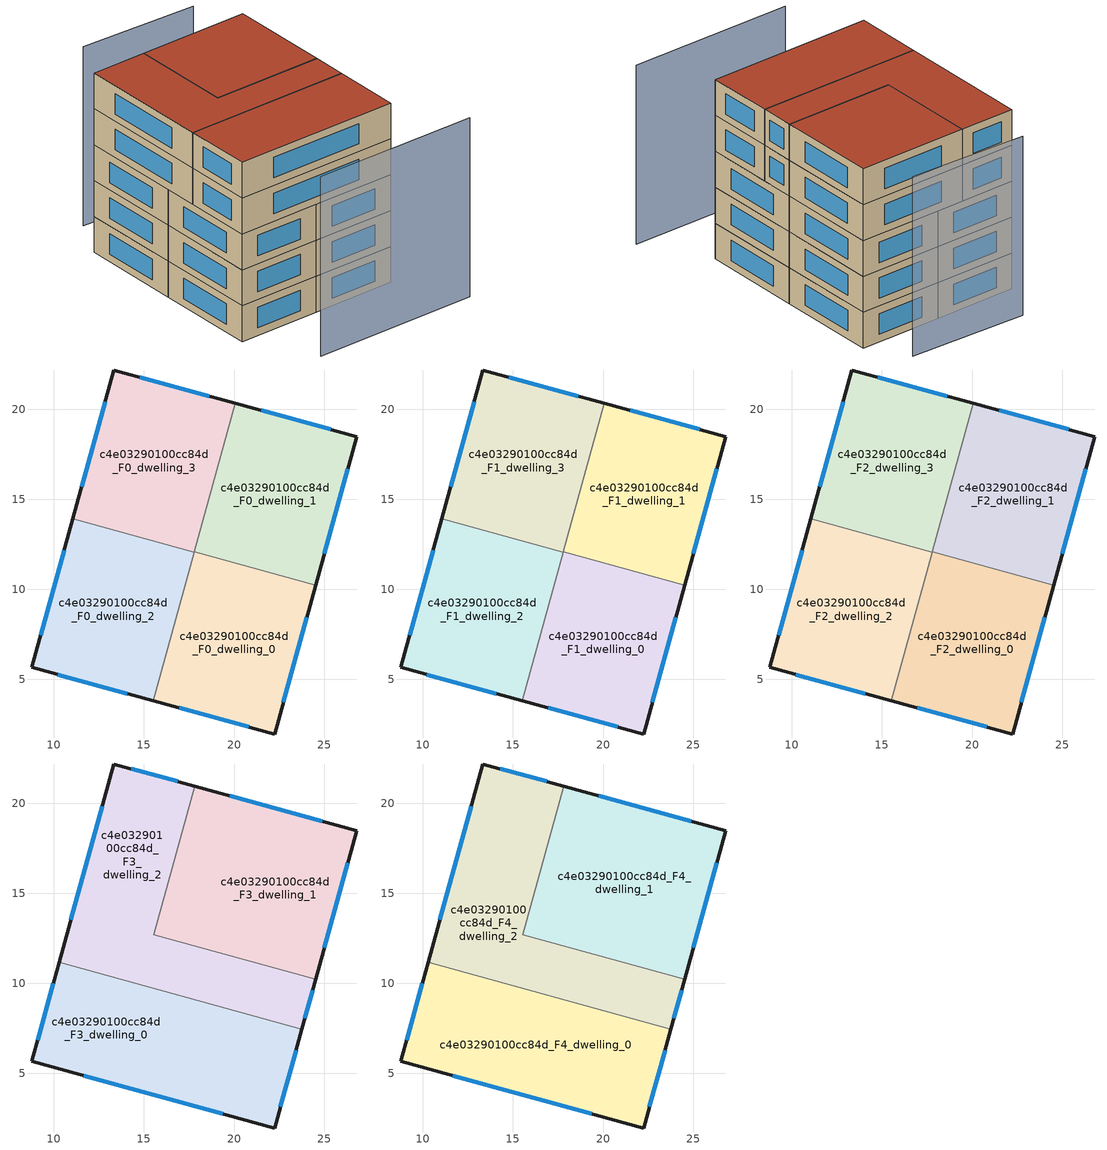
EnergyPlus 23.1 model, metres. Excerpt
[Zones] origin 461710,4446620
c4e03290100cc84d_F0_dwelling_0
 floor ground (EU_floor_Construction): 24.53,10.22 22.25,1.97 15.51,3.82 17.79,12.08 z0
 wall outside (EU_wall_Construction): 15.51,3.82 22.25,1.97 24.53,10.22 z0:3
 wall to c4e03290100cc84d_F0_dwelling_1 (EU_wall_Construction): 24.53,10.22 17.79,12.08 z0:3
 wall to c4e03290100cc84d_F0_dwelling_2 (EU_wall_Construction): 17.79,12.07 15.51,3.82 z0:3
 wall to c4e03290100cc84d_F0_dwelling_3 (EU_wall_Construction): 17.8,12.08 17.79,12.07 z0:3
 window (EU_Window_Construction): 22.74,3.74 24.04,8.45 / 16.96,3.43 20.81,2.37 z0.64:2.36
c4e03290100cc84d_F0_dwelling_1
 floor ground (EU_floor_Construction): 26.81,18.48 24.53,10.22 17.79,12.08 20.07,20.33 z0
 wall outside (EU_wall_Construction): 24.53,10.22 26.81,18.48 20.07,20.33 z0:3
 wall to c4e03290100cc84d_F0_dwelling_3 (EU_wall_Construction): 20.07,20.33 17.79,12.08 z0:3
 window (EU_Window_Construction): 25.37,18.88 21.52,19.93 / 25.02,11.99 26.32,16.71 z0.64:2.36
c4e03290100cc84d_F0_dwelling_2
 floor ground (EU_floor_Construction): 17.79,12.07 15.51,3.82 8.77,5.67 11.06,13.93 z0
 wall outside (EU_wall_Construction): 11.06,13.93 8.77,5.67 15.51,3.82 z0:3
 wall to c4e03290100cc84d_F0_dwelling_3 (EU_wall_Construction): 17.79,12.07 11.06,13.93 z0:3
 window (EU_Window_Construction): 10.22,5.28 14.07,4.22 / 10.57,12.16 9.26,7.44 z0.64:2.36
c4e03290100cc84d_F0_dwelling_3
 floor ground (EU_floor_Construction): 20.07,20.33 17.79,12.07 11.06,13.93 13.34,22.18 z0
 wall outside (EU_wall_Construction): 20.07,20.33 13.34,22.18 11.06,13.93 z0:3
 window (EU_Window_Construction): 12.85,20.41 11.54,15.7 / 18.63,20.72 14.78,21.78 z0.64:2.36
c4e03290100cc84d_F1_dwelling_0
 floor to c4e03290100cc84d_F0_dwelling_0 (EU_floor_Construction): 24.53,10.22 22.25,1.97 15.51,3.82 17.79,12.08 z3
 wall outside (EU_wall_Construction): 15.51,3.82 22.25,1.97 24.53,10.22 z3:6
 wall to c4e03290100cc84d_F1_dwelling_1 (EU_wall_Construction): 24.53,10.22 17.79,12.08 z3:6
 wall to c4e03290100cc84d_F1_dwelling_2 (EU_wall_Construction): 17.79,12.07 15.51,3.82 z3:6
 wall to c4e03290100cc84d_F1_dwelling_3 (EU_wall_Construction): 17.8,12.08 17.79,12.07 z3:6
 window (EU_Window_Construction): 22.74,3.74 24.04,8.45 / 16.96,3.43 20.81,2.37 z3.64:5.36
c4e03290100cc84d_F1_dwelling_1
 floor to c4e03290100cc84d_F0_dwelling_1 (EU_floor_Construction): 26.81,18.48 24.53,10.22 17.79,12.08 20.07,20.33 z3
 wall outside (EU_wall_Construction): 24.53,10.22 26.81,18.48 20.07,20.33 z3:6
 wall to c4e03290100cc84d_F1_dwelling_3 (EU_wall_Construction): 20.07,20.33 17.79,12.08 z3:6
 window (EU_Window_Construction): 25.37,18.88 21.52,19.93 / 25.02,11.99 26.32,16.71 z3.64:5.36
c4e03290100cc84d_F1_dwelling_2
 floor to c4e03290100cc84d_F0_dwelling_2 (EU_floor_Construction): 17.79,12.07 15.51,3.82 8.77,5.67 11.06,13.93 z3
 wall outside (EU_wall_Construction): 11.06,13.93 8.77,5.67 15.51,3.82 z3:6
 wall to c4e03290100cc84d_F1_dwelling_3 (EU_wall_Construction): 17.79,12.07 11.06,13.93 z3:6
 window (EU_Window_Construction): 10.22,5.28 14.07,4.22 / 10.57,12.16 9.26,7.44 z3.64:5.36
c4e03290100cc84d_F1_dwelling_3
 floor to c4e03290100cc84d_F0_dwelling_3 (EU_floor_Construction): 20.07,20.33 17.79,12.07 11.06,13.93 13.34,22.18 z3
 wall outside (EU_wall_Construction): 20.07,20.33 13.34,22.18 11.06,13.93 z3:6
 window (EU_Window_Construction): 12.85,20.41 11.54,15.7 / 18.63,20.72 14.78,21.78 z3.64:5.36
c4e03290100cc84d_F2_dwelling_0
 floor to c4e03290100cc84d_F1_dwelling_0 (EU_floor_Construction): 24.53,10.22 22.25,1.97 15.51,3.82 17.79,12.08 z6
 wall outside (EU_wall_Construction): 15.51,3.82 22.25,1.97 24.53,10.22 z6:9
 wall to c4e03290100cc84d_F2_dwelling_1 (EU_wall_Construction): 24.53,10.22 17.79,12.08 z6:9
 wall to c4e03290100cc84d_F2_dwelling_2 (EU_wall_Construction): 17.79,12.07 15.51,3.82 z6:9
 wall to c4e03290100cc84d_F2_dwelling_3 (EU_wall_Construction): 17.8,12.08 17.79,12.07 z6:9
 window (EU_Window_Construction): 22.74,3.74 24.04,8.45 / 16.96,3.43 20.81,2.37 z6.64:8.36
c4e03290100cc84d_F2_dwelling_1
 floor to c4e03290100cc84d_F1_dwelling_1 (EU_floor_Construction): 26.81,18.48 24.53,10.22 17.79,12.08 20.07,20.33 z6
 wall outside (EU_wall_Construction): 24.53,10.22 26.81,18.48 20.07,20.33 z6:9
 wall to c4e03290100cc84d_F2_dwelling_3 (EU_wall_Construction): 20.07,20.33 17.79,12.08 z6:9
 window (EU_Window_Construction): 25.37,18.88 21.52,19.93 / 25.02,11.99 26.32,16.71 z6.64:8.36
c4e03290100cc84d_F2_dwelling_2
 floor to c4e03290100cc84d_F1_dwelling_2 (EU_floor_Construction): 17.79,12.07 15.51,3.82 8.77,5.67 11.06,13.93 z6
 wall outside (EU_wall_Construction): 11.06,13.93 8.77,5.67 15.51,3.82 z6:9
 wall to c4e03290100cc84d_F2_dwelling_3 (EU_wall_Construction): 17.79,12.07 11.06,13.93 z6:9
 window (EU_Window_Construction): 10.22,5.28 14.07,4.22 / 10.57,12.16 9.26,7.44 z6.64:8.36
c4e03290100cc84d_F2_dwelling_3
 floor to c4e03290100cc84d_F1_dwelling_3 (EU_floor_Construction): 20.07,20.33 17.79,12.07 11.06,13.93 13.34,22.18 z6
 wall outside (EU_wall_Construction): 20.07,20.33 13.34,22.18 11.06,13.93 z6:9
 window (EU_Window_Construction): 12.85,20.41 11.54,15.7 / 18.63,20.72 14.78,21.78 z6.64:8.36
c4e03290100cc84d_F3_dwelling_0
 floor to c4e03290100cc84d_F2_dwelling_0 (EU_floor_Construction): 23.77,7.46 22.25,1.97 15.51,3.82 17.03,9.33 z9
 floor to c4e03290100cc84d_F2_dwelling_2 (EU_floor_Construction): 17.03,9.33 15.51,3.82 8.77,5.67 10.3,11.19 z9
 wall outside (EU_wall_Construction): 10.3,11.19 8.77,5.67 22.25,1.97 23.77,7.46 z9:12
 wall to c4e03290100cc84d_F3_dwelling_2 (EU_wall_Construction): 23.77,7.46 10.3,11.19 z9:12
 window (EU_Window_Construction): 9.97,10.01 9.1,6.85 / 22.58,3.15 23.44,6.29 / 11.66,4.88 19.36,2.77 z9.64:11.36
c4e03290100cc84d_F3_dwelling_1
 floor to c4e03290100cc84d_F2_dwelling_1 (EU_floor_Construction): 26.81,18.48 24.53,10.22 17.79,12.08 20.07,20.33 z9
 floor to c4e03290100cc84d_F2_dwelling_3 (EU_floor_Construction): 20.07,20.33 17.79,12.08 15.55,12.7 17.83,20.94 z9
 wall outside (EU_wall_Construction): 24.53,10.22 26.81,18.48 17.83,20.94 z9:12
 wall to c4e03290100cc84d_F3_dwelling_2 (EU_wall_Construction): 17.83,20.94 15.55,12.7 24.53,10.22 z9:12
 window (EU_Window_Construction): 25.02,11.99 26.32,16.71 / 24.89,19.01 19.75,20.42 z9.64:11.36
c4e03290100cc84d_F3_dwelling_2
 floor to c4e03290100cc84d_F2_dwelling_3 (EU_floor_Construction): 17.83,20.94 15.55,12.7 17.79,12.08 17.79,12.07 11.06,13.93 13.34,22.18 z9
 floor to c4e03290100cc84d_F2_dwelling_0 (EU_floor_Construction): 24.53,10.22 23.77,7.46 17.03,9.33 17.79,12.07 17.79,12.08 z9
 floor to c4e03290100cc84d_F2_dwelling_2 (EU_floor_Construction): 17.79,12.07 17.03,9.33 10.3,11.19 11.06,13.93 z9
 wall outside (EU_wall_Construction): 23.77,7.46 24.53,10.22 / 17.83,20.94 13.34,22.18 10.3,11.19 z9:12
 window (EU_Window_Construction): 23.93,8.05 24.37,9.63 / 12.68,19.82 10.95,13.54 / 16.87,21.21 14.3,21.91 z9.64:11.36
c4e03290100cc84d_F4_dwelling_0
 floor to c4e03290100cc84d_F3_dwelling_0 (EU_floor_Construction): 23.77,7.46 22.25,1.97 8.77,5.67 10.3,11.19 z12
 wall outside (EU_wall_Construction): 10.3,11.19 8.77,5.67 22.25,1.97 23.77,7.46 z12:15
 wall to c4e03290100cc84d_F4_dwelling_2 (EU_wall_Construction): 23.77,7.46 10.3,11.19 z12:15
 window (EU_Window_Construction): 9.97,10.01 9.1,6.85 / 22.58,3.15 23.44,6.29 / 11.66,4.88 19.36,2.77 z12.64:14.36
 roof outside (EU_roof_Construction): 22.25,1.97 23.77,7.46 10.3,11.19 8.77,5.67 z15
c4e03290100cc84d_F4_dwelling_1
 floor to c4e03290100cc84d_F3_dwelling_1 (EU_floor_Construction): 26.81,18.48 24.53,10.22 15.55,12.7 17.83,20.94 z12
 wall outside (EU_wall_Construction): 24.53,10.22 26.81,18.48 17.83,20.94 z12:15
 wall to c4e03290100cc84d_F4_dwelling_2 (EU_wall_Construction): 17.83,20.94 15.55,12.7 24.53,10.22 z12:15
 window (EU_Window_Construction): 25.02,11.99 26.32,16.71 / 24.89,19.01 19.75,20.42 z12.64:14.36
 roof outside (EU_roof_Construction): 24.53,10.22 26.81,18.48 17.83,20.94 15.55,12.7 z15
c4e03290100cc84d_F4_dwelling_2
 floor to c4e03290100cc84d_F3_dwelling_2 (EU_floor_Construction): 17.83,20.94 15.55,12.7 24.53,10.22 23.77,7.46 10.3,11.19 13.34,22.18 z12
 wall outside (EU_wall_Construction): 23.77,7.46 24.53,10.22 / 17.83,20.94 13.34,22.18 10.3,11.19 z12:15
 window (EU_Window_Construction): 23.93,8.05 24.37,9.63 / 12.68,19.82 10.95,13.54 / 16.87,21.21 14.3,21.91 z12.64:14.36
 roof outside (EU_roof_Construction): 23.77,7.46 24.53,10.22 15.55,12.7 17.83,20.94 13.34,22.18 10.3,11.19 z15
shading: 10.39,-0.24 23.84,-3.97 / 25.67,22.07 16.09,25.1 z0:15
[Building]
EU S2 Campaign: North Axis=0; Terrain=City; Solar Distribution=FullExterior
[Site:Location]
Yerevan-Zvartnots.Intl.AP: Latitude=40.15; Longitude=44.383; Time Zone=4; Elevation=854
[SizingPeriod:WeatherFileDays]
AnnualSizingPeriod: Begin Month=1; Begin Day of Month=1; End Month=12; End Day of Month=31; Day of Week for Start Day=Monday; Use Weather File Daylight Saving Period=No; Use Weather File Rain and Snow Indicators=No
[MATERIAL]
EU_InternalMass_Material: Roughness=MediumRough; Thickness=0.1; Conductivity=1; Density=1800; Specific Heat=900; Thermal Absorptance=0.9; Solar Absorptance=0.7; Visible Absorptance=0.7
[MATERIAL:NOMASS] Roughness=MediumRough; Thermal Absorptance=0.9; Solar Absorptance=0.7; Visible Absorptance=0.7
Name | Thermal Resistance
EU_wall_NoMass | 1.05043
EU_roof_NoMass | 1.45357
EU_floor_NoMass | 0.478065
[WINDOWMATERIAL:SIMPLEGLAZINGSYSTEM]
EU_Window_SimpleGlazing: UFactor=2.5566; Solar Heat Gain Coefficient=0.75; Visible Transmittance=0.75
[CONSTRUCTION]
EU_wall_Construction: EU_wall_NoMass
EU_roof_Construction: EU_roof_NoMass
EU_floor_Construction: EU_floor_NoMass
EU_Window_Construction: EU_Window_SimpleGlazing
EU_InternalMass_Construction: EU_InternalMass_Material
[ZONE] Type=1; Multiplier=1; Ceiling Height=autocalculate; Floor Area=autocalculate; Part of Total Floor Area=Yes
Name | Volume
c4e03290100cc84d_F0_dwelling_0; c4e03290100cc84d_F1_dwelling_0; c4e03290100cc84d_F2_dwelling_0 | 179.468
c4e03290100cc84d_F3_dwelling_0; c4e03290100cc84d_F4_dwelling_0 | 239.316
c4e03290100cc84d_F0_dwelling_1; c4e03290100cc84d_F1_dwelling_1; c4e03290100cc84d_F2_dwelling_1 | 179.488
c4e03290100cc84d_F3_dwelling_1; c4e03290100cc84d_F4_dwelling_1 | 239.313
c4e03290100cc84d_F0_dwelling_2; c4e03290100cc84d_F1_dwelling_2; c4e03290100cc84d_F2_dwelling_2 | 179.503
c4e03290100cc84d_F3_dwelling_2; c4e03290100cc84d_F4_dwelling_2 | 239.31
c4e03290100cc84d_F0_dwelling_3; c4e03290100cc84d_F1_dwelling_3; c4e03290100cc84d_F2_dwelling_3 | 179.478
[INTERNALMASS] Construction=EU_InternalMass_Construction
Name | Zone or ZoneList | Surface Area
c4e03290100cc84d_F0_dwelling_0_EU_InternalMass | c4e03290100cc84d_F0_dwelling_0 | 59.8228
c4e03290100cc84d_F0_dwelling_1_EU_InternalMass | c4e03290100cc84d_F0_dwelling_1 | 59.8295
c4e03290100cc84d_F0_dwelling_2_EU_InternalMass | c4e03290100cc84d_F0_dwelling_2 | 59.8345
c4e03290100cc84d_F0_dwelling_3_EU_InternalMass | c4e03290100cc84d_F0_dwelling_3 | 59.8259
c4e03290100cc84d_F1_dwelling_0_EU_InternalMass | c4e03290100cc84d_F1_dwelling_0 | 59.8228
c4e03290100cc84d_F1_dwelling_1_EU_InternalMass | c4e03290100cc84d_F1_dwelling_1 | 59.8295
c4e03290100cc84d_F1_dwelling_2_EU_InternalMass | c4e03290100cc84d_F1_dwelling_2 | 59.8345
c4e03290100cc84d_F1_dwelling_3_EU_InternalMass | c4e03290100cc84d_F1_dwelling_3 | 59.8259
c4e03290100cc84d_F2_dwelling_0_EU_InternalMass | c4e03290100cc84d_F2_dwelling_0 | 59.8228
c4e03290100cc84d_F2_dwelling_1_EU_InternalMass | c4e03290100cc84d_F2_dwelling_1 | 59.8295
c4e03290100cc84d_F2_dwelling_2_EU_InternalMass | c4e03290100cc84d_F2_dwelling_2 | 59.8345
c4e03290100cc84d_F2_dwelling_3_EU_InternalMass | c4e03290100cc84d_F2_dwelling_3 | 59.8259
c4e03290100cc84d_F3_dwelling_0_EU_InternalMass | c4e03290100cc84d_F3_dwelling_0 | 79.7718
c4e03290100cc84d_F3_dwelling_1_EU_InternalMass | c4e03290100cc84d_F3_dwelling_1 | 79.7725
c4e03290100cc84d_F3_dwelling_2_EU_InternalMass | c4e03290100cc84d_F3_dwelling_2 | 79.7699
c4e03290100cc84d_F4_dwelling_0_EU_InternalMass | c4e03290100cc84d_F4_dwelling_0 | 79.7718
c4e03290100cc84d_F4_dwelling_1_EU_InternalMass | c4e03290100cc84d_F4_dwelling_1 | 79.7725
c4e03290100cc84d_F4_dwelling_2_EU_InternalMass | c4e03290100cc84d_F4_dwelling_2 | 79.7699
[OTHEREQUIPMENT] Fuel Type=Electricity; Design Level Calculation Method=Watts/Area; Power per Zone Floor Area=1; Fraction Latent=0; Fraction Radiant=0; Fraction Lost=0; Carbon Dioxide Generation Rate=0; EndUse Subcategory=EU_Step8_InternalGains
Name | Zone or ZoneList or Space or SpaceList | Schedule
EU_Step8_InternalGain_c4e03290100cc84d_F0_dwelling_0_f000 | c4e03290100cc84d_F0_dwelling_0 | EU_Step8_GainSchedule_c4e03290100cc84d_F0_dwelling_0_f000
EU_Step8_InternalGain_c4e03290100cc84d_F0_dwelling_1_f000 | c4e03290100cc84d_F0_dwelling_1 | EU_Step8_GainSchedule_c4e03290100cc84d_F0_dwelling_1_f000
EU_Step8_InternalGain_c4e03290100cc84d_F0_dwelling_2_f000 | c4e03290100cc84d_F0_dwelling_2 | EU_Step8_GainSchedule_c4e03290100cc84d_F0_dwelling_2_f000
EU_Step8_InternalGain_c4e03290100cc84d_F0_dwelling_3_f000 | c4e03290100cc84d_F0_dwelling_3 | EU_Step8_GainSchedule_c4e03290100cc84d_F0_dwelling_3_f000
EU_Step8_InternalGain_c4e03290100cc84d_F1_dwelling_0_f000 | c4e03290100cc84d_F1_dwelling_0 | EU_Step8_GainSchedule_c4e03290100cc84d_F1_dwelling_0_f000
EU_Step8_InternalGain_c4e03290100cc84d_F1_dwelling_1_f000 | c4e03290100cc84d_F1_dwelling_1 | EU_Step8_GainSchedule_c4e03290100cc84d_F1_dwelling_1_f000
EU_Step8_InternalGain_c4e03290100cc84d_F1_dwelling_2_f000 | c4e03290100cc84d_F1_dwelling_2 | EU_Step8_GainSchedule_c4e03290100cc84d_F1_dwelling_2_f000
EU_Step8_InternalGain_c4e03290100cc84d_F1_dwelling_3_f000 | c4e03290100cc84d_F1_dwelling_3 | EU_Step8_GainSchedule_c4e03290100cc84d_F1_dwelling_3_f000
EU_Step8_InternalGain_c4e03290100cc84d_F2_dwelling_0_f000 | c4e03290100cc84d_F2_dwelling_0 | EU_Step8_GainSchedule_c4e03290100cc84d_F2_dwelling_0_f000
EU_Step8_InternalGain_c4e03290100cc84d_F2_dwelling_1_f000 | c4e03290100cc84d_F2_dwelling_1 | EU_Step8_GainSchedule_c4e03290100cc84d_F2_dwelling_1_f000
EU_Step8_InternalGain_c4e03290100cc84d_F2_dwelling_2_f000 | c4e03290100cc84d_F2_dwelling_2 | EU_Step8_GainSchedule_c4e03290100cc84d_F2_dwelling_2_f000
EU_Step8_InternalGain_c4e03290100cc84d_F2_dwelling_3_f000 | c4e03290100cc84d_F2_dwelling_3 | EU_Step8_GainSchedule_c4e03290100cc84d_F2_dwelling_3_f000
EU_Step8_InternalGain_c4e03290100cc84d_F3_dwelling_0_f000 | c4e03290100cc84d_F3_dwelling_0 | EU_Step8_GainSchedule_c4e03290100cc84d_F3_dwelling_0_f000
EU_Step8_InternalGain_c4e03290100cc84d_F3_dwelling_1_f000 | c4e03290100cc84d_F3_dwelling_1 | EU_Step8_GainSchedule_c4e03290100cc84d_F3_dwelling_1_f000
EU_Step8_InternalGain_c4e03290100cc84d_F3_dwelling_2_f000 | c4e03290100cc84d_F3_dwelling_2 | EU_Step8_GainSchedule_c4e03290100cc84d_F3_dwelling_2_f000
EU_Step8_InternalGain_c4e03290100cc84d_F4_dwelling_0_f000 | c4e03290100cc84d_F4_dwelling_0 | EU_Step8_GainSchedule_c4e03290100cc84d_F4_dwelling_0_f000
EU_Step8_InternalGain_c4e03290100cc84d_F4_dwelling_1_f000 | c4e03290100cc84d_F4_dwelling_1 | EU_Step8_GainSchedule_c4e03290100cc84d_F4_dwelling_1_f000
EU_Step8_InternalGain_c4e03290100cc84d_F4_dwelling_2_f000 | c4e03290100cc84d_F4_dwelling_2 | EU_Step8_GainSchedule_c4e03290100cc84d_F4_dwelling_2_f000
[ZONEVENTILATION:DESIGNFLOWRATE] Schedule=EU_AlwaysOn; Design Flow Rate Calculation Method=AirChanges/Hour; Air Changes per Hour=0.557805; Ventilation Type=Natural; Fan Pressure Rise=0; Fan Total Efficiency=1; Constant Term Coefficient=1; Temperature Term Coefficient=0; Velocity Term Coefficient=0; Velocity Squared Term Coefficient=0; Minimum Indoor Temperature=-100; Maximum Indoor Temperature=100; Delta Temperature=-100; Minimum Outdoor Temperature=-100; Maximum Outdoor Temperature=100; Maximum Wind Speed=40
Name | Zone or ZoneList or Space or SpaceList
EU_ConstantAir_c4e03290100cc84d_F0_dwelling_0 | c4e03290100cc84d_F0_dwelling_0
EU_ConstantAir_c4e03290100cc84d_F0_dwelling_1 | c4e03290100cc84d_F0_dwelling_1
EU_ConstantAir_c4e03290100cc84d_F0_dwelling_2 | c4e03290100cc84d_F0_dwelling_2
EU_ConstantAir_c4e03290100cc84d_F0_dwelling_3 | c4e03290100cc84d_F0_dwelling_3
EU_ConstantAir_c4e03290100cc84d_F1_dwelling_0 | c4e03290100cc84d_F1_dwelling_0
EU_ConstantAir_c4e03290100cc84d_F1_dwelling_1 | c4e03290100cc84d_F1_dwelling_1
EU_ConstantAir_c4e03290100cc84d_F1_dwelling_2 | c4e03290100cc84d_F1_dwelling_2
EU_ConstantAir_c4e03290100cc84d_F1_dwelling_3 | c4e03290100cc84d_F1_dwelling_3
EU_ConstantAir_c4e03290100cc84d_F2_dwelling_0 | c4e03290100cc84d_F2_dwelling_0
EU_ConstantAir_c4e03290100cc84d_F2_dwelling_1 | c4e03290100cc84d_F2_dwelling_1
EU_ConstantAir_c4e03290100cc84d_F2_dwelling_2 | c4e03290100cc84d_F2_dwelling_2
EU_ConstantAir_c4e03290100cc84d_F2_dwelling_3 | c4e03290100cc84d_F2_dwelling_3
EU_ConstantAir_c4e03290100cc84d_F3_dwelling_0 | c4e03290100cc84d_F3_dwelling_0
EU_ConstantAir_c4e03290100cc84d_F3_dwelling_1 | c4e03290100cc84d_F3_dwelling_1
EU_ConstantAir_c4e03290100cc84d_F3_dwelling_2 | c4e03290100cc84d_F3_dwelling_2
EU_ConstantAir_c4e03290100cc84d_F4_dwelling_0 | c4e03290100cc84d_F4_dwelling_0
EU_ConstantAir_c4e03290100cc84d_F4_dwelling_1 | c4e03290100cc84d_F4_dwelling_1
EU_ConstantAir_c4e03290100cc84d_F4_dwelling_2 | c4e03290100cc84d_F4_dwelling_2
[HVACTEMPLATE:THERMOSTAT] Constant Heating Setpoint=20; Constant Cooling Setpoint=50
EU_HeatOnly_c4e03290100cc84d_F0_dwelling_0; EU_HeatOnly_c4e03290100cc84d_F0_dwelling_1; EU_HeatOnly_c4e03290100cc84d_F0_dwelling_2; EU_HeatOnly_c4e03290100cc84d_F0_dwelling_3; EU_HeatOnly_c4e03290100cc84d_F1_dwelling_0; EU_HeatOnly_c4e03290100cc84d_F1_dwelling_1; EU_HeatOnly_c4e03290100cc84d_F1_dwelling_2; EU_HeatOnly_c4e03290100cc84d_F1_dwelling_3; EU_HeatOnly_c4e03290100cc84d_F2_dwelling_0; EU_HeatOnly_c4e03290100cc84d_F2_dwelling_1; EU_HeatOnly_c4e03290100cc84d_F2_dwelling_2; EU_HeatOnly_c4e03290100cc84d_F2_dwelling_3; EU_HeatOnly_c4e03290100cc84d_F3_dwelling_0; EU_HeatOnly_c4e03290100cc84d_F3_dwelling_1; EU_HeatOnly_c4e03290100cc84d_F3_dwelling_2; EU_HeatOnly_c4e03290100cc84d_F4_dwelling_0; EU_HeatOnly_c4e03290100cc84d_F4_dwelling_1; EU_HeatOnly_c4e03290100cc84d_F4_dwelling_2
[HVACTEMPLATE:ZONE:IDEALLOADSAIRSYSTEM] System Availability Schedule=EU_AlwaysOn; Maximum Heating Supply Air Temperature=50; Minimum Cooling Supply Air Temperature=13; Maximum Heating Supply Air Humidity Ratio=0.0156; Minimum Cooling Supply Air Humidity Ratio=0.0077; Heating Limit=NoLimit; Cooling Limit=NoLimit; Heating Availability Schedule=EU_AlwaysOn; Cooling Availability Schedule=EU_CoolingOff; Dehumidification Control Type=ConstantSensibleHeatRatio; Cooling Sensible Heat Ratio=0.7; Dehumidification Setpoint=60; Humidification Control Type=None; Humidification Setpoint=30; Outdoor Air Method=None; Outdoor Air Flow Rate per Person=0.00944; Outdoor Air Flow Rate per Zone Floor Area=0; Outdoor Air Flow Rate per Zone=0; Demand Controlled Ventilation Type=None; Outdoor Air Economizer Type=NoEconomizer; Heat Recovery Type=None; Sensible Heat Recovery Effectiveness=0.7; Latent Heat Recovery Effectiveness=0.65
Name | Template Thermostat
c4e03290100cc84d_F0_dwelling_0 | EU_HeatOnly_c4e03290100cc84d_F0_dwelling_0
c4e03290100cc84d_F0_dwelling_1 | EU_HeatOnly_c4e03290100cc84d_F0_dwelling_1
c4e03290100cc84d_F0_dwelling_2 | EU_HeatOnly_c4e03290100cc84d_F0_dwelling_2
c4e03290100cc84d_F0_dwelling_3 | EU_HeatOnly_c4e03290100cc84d_F0_dwelling_3
c4e03290100cc84d_F1_dwelling_0 | EU_HeatOnly_c4e03290100cc84d_F1_dwelling_0
c4e03290100cc84d_F1_dwelling_1 | EU_HeatOnly_c4e03290100cc84d_F1_dwelling_1
c4e03290100cc84d_F1_dwelling_2 | EU_HeatOnly_c4e03290100cc84d_F1_dwelling_2
c4e03290100cc84d_F1_dwelling_3 | EU_HeatOnly_c4e03290100cc84d_F1_dwelling_3
c4e03290100cc84d_F2_dwelling_0 | EU_HeatOnly_c4e03290100cc84d_F2_dwelling_0
c4e03290100cc84d_F2_dwelling_1 | EU_HeatOnly_c4e03290100cc84d_F2_dwelling_1
c4e03290100cc84d_F2_dwelling_2 | EU_HeatOnly_c4e03290100cc84d_F2_dwelling_2
c4e03290100cc84d_F2_dwelling_3 | EU_HeatOnly_c4e03290100cc84d_F2_dwelling_3
c4e03290100cc84d_F3_dwelling_0 | EU_HeatOnly_c4e03290100cc84d_F3_dwelling_0
c4e03290100cc84d_F3_dwelling_1 | EU_HeatOnly_c4e03290100cc84d_F3_dwelling_1
c4e03290100cc84d_F3_dwelling_2 | EU_HeatOnly_c4e03290100cc84d_F3_dwelling_2
c4e03290100cc84d_F4_dwelling_0 | EU_HeatOnly_c4e03290100cc84d_F4_dwelling_0
c4e03290100cc84d_F4_dwelling_1 | EU_HeatOnly_c4e03290100cc84d_F4_dwelling_1
c4e03290100cc84d_F4_dwelling_2 | EU_HeatOnly_c4e03290100cc84d_F4_dwelling_2
[SIZING:ZONE] Zone Cooling Design Supply Air Temperature Input Method=SupplyAirTemperature; Zone Cooling Design Supply Air Temperature=13; Zone Heating Design Supply Air Temperature Input Method=SupplyAirTemperature; Zone Heating Design Supply Air Temperature=50; Zone Cooling Design Supply Air Humidity Ratio=0.008; Zone Heating Design Supply Air Humidity Ratio=0.008; Cooling Design Air Flow Method=DesignDay; Cooling Design Air Flow Rate=0; Cooling Minimum Air Flow per Zone Floor Area=0.000762; Cooling Minimum Air Flow=0; Cooling Minimum Air Flow Fraction=0.2; Heating Design Air Flow Method=DesignDay; Heating Design Air Flow Rate=0; Heating Maximum Air Flow per Zone Floor Area=0.002032; Heating Maximum Air Flow=0.141576; Heating Maximum Air Flow Fraction=0.3; Account for Dedicated Outdoor Air System=No; Dedicated Outdoor Air System Control Strategy=NeutralSupplyAir; Dedicated Outdoor Air Low Setpoint Temperature for Design=autosize; Dedicated Outdoor Air High Setpoint Temperature for Design=autosize; Zone Load Sizing Method=Sensible Load Only No Latent Load; Zone Latent Cooling Design Supply Air Humidity Ratio Input Method=HumidityRatioDifference; Zone Cooling Design Supply Air Humidity Ratio Difference=0.005; Zone Latent Heating Design Supply Air Humidity Ratio Input Method=HumidityRatioDifference; Zone Humidification Design Supply Air Humidity Ratio Difference=0.005
c4e03290100cc84d_F0_dwelling_0; c4e03290100cc84d_F0_dwelling_1; c4e03290100cc84d_F0_dwelling_2; c4e03290100cc84d_F0_dwelling_3; c4e03290100cc84d_F1_dwelling_0; c4e03290100cc84d_F1_dwelling_1; c4e03290100cc84d_F1_dwelling_2; c4e03290100cc84d_F1_dwelling_3; c4e03290100cc84d_F2_dwelling_0; c4e03290100cc84d_F2_dwelling_1; c4e03290100cc84d_F2_dwelling_2; c4e03290100cc84d_F2_dwelling_3; c4e03290100cc84d_F3_dwelling_0; c4e03290100cc84d_F3_dwelling_1; c4e03290100cc84d_F3_dwelling_2; c4e03290100cc84d_F4_dwelling_0; c4e03290100cc84d_F4_dwelling_1; c4e03290100cc84d_F4_dwelling_2
[SCHEDULE:CONSTANT]
Name | Hourly Value
EU_AlwaysOn | 1
EU_CoolingOff | 0
[SCHEDULE:FILE] Column Number=1; Rows to Skip at Top=0; Number of Hours of Data=8760; Column Separator=Comma; Interpolate to Timestep=No; Minutes per Item=60; Adjust Schedule for Daylight Savings=Yes
Name | File
EU_Step8_GainSchedule_c4e03290100cc84d_F0_dwelling_0_f000 | ../../schedules/c4e03290100cc84d/c4e03290100cc84d_F0_dwelling_0_f000_gain.csv
EU_Step8_GainSchedule_c4e03290100cc84d_F0_dwelling_1_f000 | ../../schedules/c4e03290100cc84d/c4e03290100cc84d_F0_dwelling_1_f000_gain.csv
EU_Step8_GainSchedule_c4e03290100cc84d_F0_dwelling_2_f000 | ../../schedules/c4e03290100cc84d/c4e03290100cc84d_F0_dwelling_2_f000_gain.csv
EU_Step8_GainSchedule_c4e03290100cc84d_F0_dwelling_3_f000 | ../../schedules/c4e03290100cc84d/c4e03290100cc84d_F0_dwelling_3_f000_gain.csv
EU_Step8_GainSchedule_c4e03290100cc84d_F1_dwelling_0_f000 | ../../schedules/c4e03290100cc84d/c4e03290100cc84d_F1_dwelling_0_f000_gain.csv
EU_Step8_GainSchedule_c4e03290100cc84d_F1_dwelling_1_f000 | ../../schedules/c4e03290100cc84d/c4e03290100cc84d_F1_dwelling_1_f000_gain.csv
EU_Step8_GainSchedule_c4e03290100cc84d_F1_dwelling_2_f000 | ../../schedules/c4e03290100cc84d/c4e03290100cc84d_F1_dwelling_2_f000_gain.csv
EU_Step8_GainSchedule_c4e03290100cc84d_F1_dwelling_3_f000 | ../../schedules/c4e03290100cc84d/c4e03290100cc84d_F1_dwelling_3_f000_gain.csv
EU_Step8_GainSchedule_c4e03290100cc84d_F2_dwelling_0_f000 | ../../schedules/c4e03290100cc84d/c4e03290100cc84d_F2_dwelling_0_f000_gain.csv
EU_Step8_GainSchedule_c4e03290100cc84d_F2_dwelling_1_f000 | ../../schedules/c4e03290100cc84d/c4e03290100cc84d_F2_dwelling_1_f000_gain.csv
EU_Step8_GainSchedule_c4e03290100cc84d_F2_dwelling_2_f000 | ../../schedules/c4e03290100cc84d/c4e03290100cc84d_F2_dwelling_2_f000_gain.csv
EU_Step8_GainSchedule_c4e03290100cc84d_F2_dwelling_3_f000 | ../../schedules/c4e03290100cc84d/c4e03290100cc84d_F2_dwelling_3_f000_gain.csv
EU_Step8_GainSchedule_c4e03290100cc84d_F3_dwelling_0_f000 | ../../schedules/c4e03290100cc84d/c4e03290100cc84d_F3_dwelling_0_f000_gain.csv
EU_Step8_GainSchedule_c4e03290100cc84d_F3_dwelling_1_f000 | ../../schedules/c4e03290100cc84d/c4e03290100cc84d_F3_dwelling_1_f000_gain.csv
EU_Step8_GainSchedule_c4e03290100cc84d_F3_dwelling_2_f000 | ../../schedules/c4e03290100cc84d/c4e03290100cc84d_F3_dwelling_2_f000_gain.csv
EU_Step8_GainSchedule_c4e03290100cc84d_F4_dwelling_0_f000 | ../../schedules/c4e03290100cc84d/c4e03290100cc84d_F4_dwelling_0_f000_gain.csv
EU_Step8_GainSchedule_c4e03290100cc84d_F4_dwelling_1_f000 | ../../schedules/c4e03290100cc84d/c4e03290100cc84d_F4_dwelling_1_f000_gain.csv
EU_Step8_GainSchedule_c4e03290100cc84d_F4_dwelling_2_f000 | ../../schedules/c4e03290100cc84d/c4e03290100cc84d_F4_dwelling_2_f000_gain.csv
